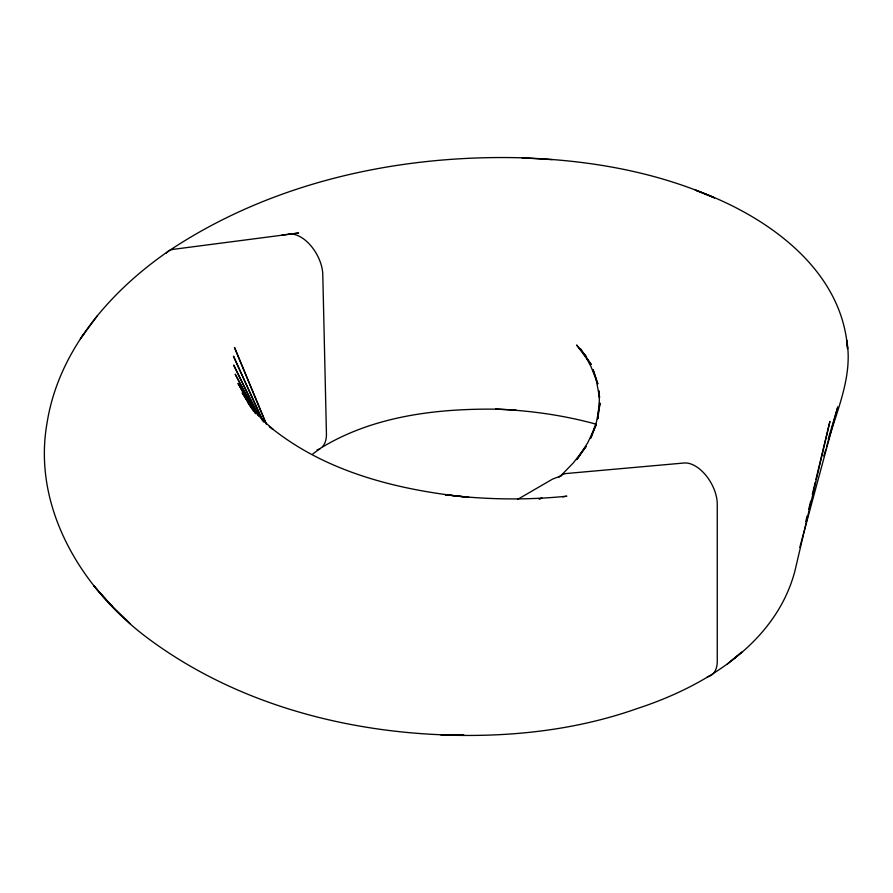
<?xml version="1.0" encoding="UTF-8"?>
<svg xmlns="http://www.w3.org/2000/svg" width="893" height="893" viewBox="0 0 893 893"><rect width="100%" height="100%" fill="white"/><g stroke="black" fill="none" stroke-linecap="round" stroke-linejoin="round"><path stroke-width="1.34" d="M805.776 521.49L807.082 516.076M808.712 509.311L810.665 501.185M812.306 494.421L815.242 482.242M815.889 479.53L829.932 421.351L794.971 570.783C776.173 642.692 706.151 685.511 639.901 707.669L636.776 708.707C574.154 730.809 507.001 737.596 440.908 734.883L463.958 735.296M799.815 547.309L837.779 406.929L828.28 438.82M823.804 455.955L825.835 449.302M826.65 446.645C835.893 412.03 853.407 376.891 846.698 340.099L847.569 348.605C841.731 267.956 765.033 215.168 695.256 190.053L714.567 197.889C654.368 171.311 588.442 160.171 522.985 157.894L521.936 157.815C398.914 154.456 272.097 181.971 168.833 250.911C110.118 291.33 58.491 350.502 47.05 422.947C31.925 508.262 82.625 590.44 149.511 639.466C239.581 705.939 353.226 734.615 464.036 735.319M591.099 437.235L596.513 421.73L600.04 403.156L597.752 418.917L599.348 400.231L598.991 390.855L599.549 397.564L596.022 378.844L593.052 369.568L597.774 383.666M590.574 438.575L596.077 424.934L587.761 442.716L576.833 459.661L586.121 446.422L573.317 462.887L560.771 475.857M97.382 315.731L80.403 338.681L84.076 333.725M727.259 664.169L741.681 652.191L731.244 660.887M312.863 453.867L320.319 448.465M322.775 446.857C374.781 415.814 437.291 408.481 496.821 409.173M517.672 499.366L552.6 479.083L561.619 475.645M562.735 496.854L566.832 496.195C526.412 500.292 485.558 499.712 445.25 494.722L468.68 497.301C398.267 490.145 325.197 472.163 269.396 426.407L273.091 429.522L263.223 420.514L254.795 411.338L247.64 401.828L252.049 408.882M281.92 235.071L298.619 233.04L173.242 249.348A31.233 18.027 60 0 0 166.12 253.344M515.987 410.054L495.76 409.094C529.694 410.479 563.572 415.178 596.323 424.242M521.936 157.815L552.209 159.635M108.723 602.842L130.367 623.827M591.133 364.333L576.599 345.022L586.489 356.731M591.077 364.355L580.562 348.795M586.098 356.664L583.296 353.572L585.987 356.731M106.334 599.85L93.676 585.674L112.663 606.939L108.142 601.871M251.781 408.101L242.204 392.719L249.984 405.88M255.51 413.548L238.007 383.41L253.567 411.383M256.269 413.303L235.172 374.167L255.711 413.582M586.154 357.557L590.976 366.554L597.808 383.778M259.104 416.205L233.665 365.07L258.021 415.245M263.524 422.021L233.453 356.14L262.375 420.447M266.482 424.365L234.479 347.455L265.969 423.427M289.165 234.122A31.233 18.027 60 0 1 322.786 274.586L326.436 433.685A31.233 18.027 60 0 1 317.082 449.815M707.401 676.805A31.233 18.027 60 0 0 717.258 661.255L717.258 504.199A31.233 18.027 60 0 0 684.138 462.998L566.341 473.513A31.233 18.027 60 0 0 559.04 477.186M541.828 498.216L539.138 498.874L541.828 498.216"/></g></svg>
